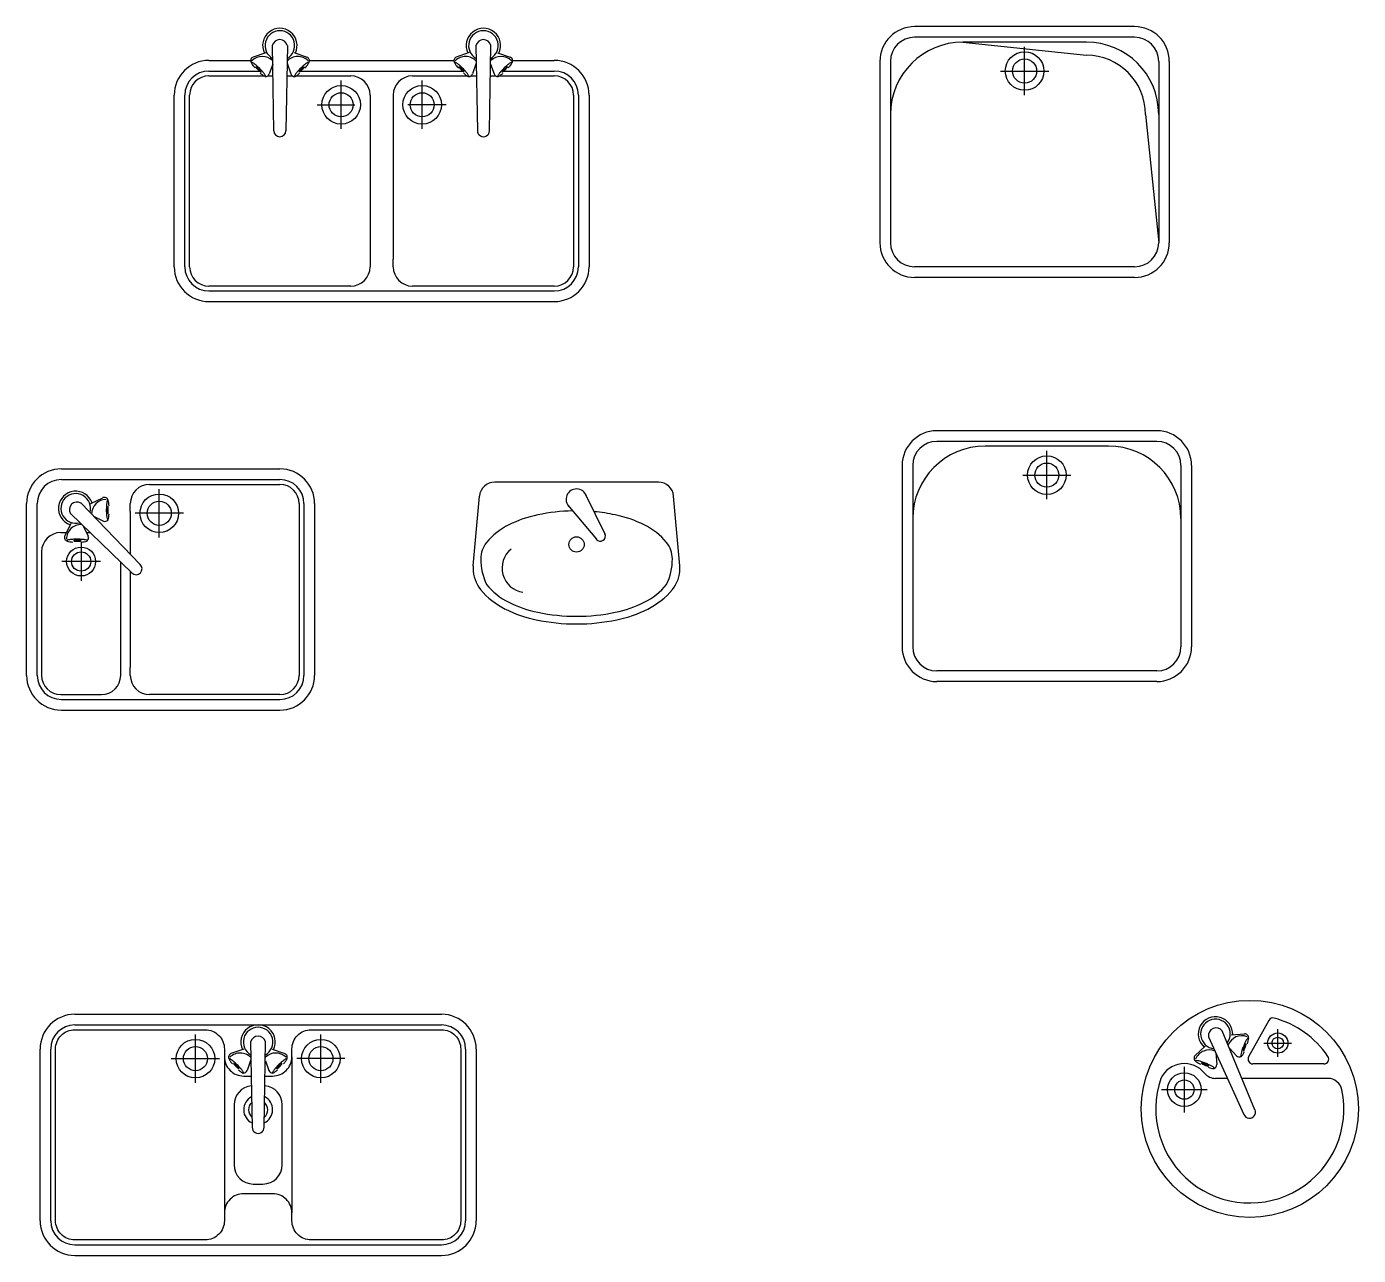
# Model space of a CAD drawing. Header units: centimetres. Extents: x 1964 to 2800, y 7671 to 8291.
# Drawn here: x 1964 to 2240.1, y 8029.5 to 8284.3 of the extents above; entities that cross this region are included whole.
import ezdxf

# ---------------------------------------------------------------- set-up
doc = ezdxf.new("R2010")
doc.units = ezdxf.units.CM
doc.header["$LTSCALE"] = 12.7

# ---------------------------------------------------------------- blocks, each defined once
blk = doc.blocks.new('Group-8')
for p, q in [((817.81, 2151.11), (783.88, 2151.11)), ((779.41, 2133.78), (780.71, 2148.22)), ((802.66, 2148.71), (806.71, 2140.41)), ((822.28, 2133.78), (820.97, 2148.22)), ((799.02, 2146.35), (804.95, 2139.26))]:
    blk.add_line(p, q)
blk.add_circle((800.84, 2138.19), 1.59)
for centre, radius, start, end in [((783.88, 2147.93), 3.18, 90, 174.8323), ((817.81, 2147.93), 3.18, 5.1677, 90), ((800.84, 2147.53), 2.17, 19.0583, 226.8683), ((797.8, 2120.23), 24.6, 101.7009, 116.5651), ((800.84, 2105.53), 39.62, 91.1753, 101.7009), ((800.84, 2105.53), 39.62, 78.2991, 84.7316), ((803.89, 2120.23), 24.6, 63.4349, 78.2991), ((793.17, 2129.48), 14.27, 116.5651, 140.3607), ((805.76, 2139.94), 1.06, 219.9158, 26.0108), ((808.51, 2129.48), 14.27, 39.6393, 63.4349), ((786.25, 2135.22), 5.28, 140.3607, 180), ((790.43, 2133.27), 5.04, 128.3592, 262.1529), ((815.43, 2135.22), 5.28, 0, 39.6393), ((793.18, 2135.17), 12.2, 179.7749, 205.7621), ((808.51, 2135.17), 12.2, 334.2379, 0.2251), ((786.25, 2133.23), 6.86, 175.3614, 180), ((786.25, 2133.23), 6.86, 180, 219.6393), ((815.43, 2133.23), 6.86, 320.3607, 360), ((815.43, 2133.23), 6.86, 0, 4.6386), ((793.17, 2138.97), 15.86, 219.6393, 243.4349), ((793.17, 2138.97), 14.27, 219.6393, 243.4349), ((808.51, 2138.97), 14.27, 296.5651, 320.3607), ((808.51, 2138.97), 15.86, 296.5651, 320.3607), ((797.8, 2148.21), 24.6, 243.4349, 258.2991), ((803.89, 2148.21), 24.6, 281.7009, 296.5651), ((797.8, 2148.21), 26.19, 243.4349, 258.2991), ((800.84, 2162.92), 39.62, 258.2991, 270), ((800.84, 2162.92), 39.62, 270, 281.7009), ((803.89, 2148.21), 26.19, 281.7009, 296.5651), ((800.84, 2162.92), 41.21, 258.2991, 270), ((800.84, 2162.92), 41.21, 270, 281.7009)]:
    blk.add_arc(centre, radius, start, end)
blk = doc.blocks.new('Group-19')
for p, q in [((696.84, 2040.77), (772.84, 2040.77)), ((696.84, 2038.57), (772.84, 2038.57)), ((721.84, 2026.57), (721.84, 2036.57)), ((733.28, 2035.04), (733.59, 2017.33)), ((736.09, 2017.34), (736.39, 2035.04)), ((747.84, 2026.57), (747.84, 2036.57)), ((689.64, 1997.97), (689.64, 2033.57)), ((691.84, 1997.97), (691.84, 2033.57)), ((727.84, 2031.97), (727.84, 1999.57)), ((731.89, 2033.54), (729.21, 2032.61)), ((737.76, 2033.52), (740.39, 2032.62)), ((741.84, 2031.97), (741.84, 1999.57)), ((777.84, 2033.57), (777.84, 1997.97)), ((780.04, 2033.57), (780.04, 1997.97)), ((716.84, 2031.57), (726.84, 2031.57)), ((728.83, 2031.55), (728.81, 2031.46)), ((728.92, 2031.56), (728.83, 2031.55)), ((729.79, 2030.58), (729.76, 2030.57)), ((729.76, 2030.57), (729.76, 2030.54)), ((730.83, 2029.48), (730.85, 2029.48)), ((730.85, 2029.48), (730.86, 2029.49)), ((730.85, 2029.48), (730.85, 2029.48)), ((730.86, 2029.49), (730.86, 2029.51)), ((733.35, 2031.37), (732.56, 2029.11)), ((736.33, 2031.15), (737.04, 2029.11)), ((738.74, 2029.49), (738.74, 2029.51)), ((738.75, 2029.48), (738.74, 2029.49)), ((738.74, 2029.49), (738.74, 2029.49)), ((738.77, 2029.48), (738.75, 2029.48)), ((739.8, 2030.58), (739.83, 2030.58)), ((739.83, 2030.58), (739.83, 2030.55)), ((740.67, 2031.57), (740.77, 2031.55)), ((740.77, 2031.55), (740.78, 2031.46)), ((752.84, 2031.57), (742.84, 2031.57)), ((731.68, 2028.59), (731.78, 2028.6)), ((731.78, 2028.6), (731.79, 2028.7)), ((737.82, 2028.6), (737.8, 2028.7)), ((737.91, 2028.59), (737.82, 2028.6)), ((729.84, 2021.97), (729.84, 2009.57)), ((739.84, 2009.57), (739.84, 2021.97)), ((733.84, 2005.57), (735.84, 2005.57)), ((696.84, 1992.97), (772.84, 1992.97)), ((696.84, 1990.77), (772.84, 1990.77))]:
    blk.add_line(p, q)
at = {"flags": 128}
blk.add_lwpolyline([(736.27, 2027.97), (737.84, 2027.97, 0.414214), (741.84, 2031.97), (741.84, 2033.57, -0.414214), (745.84, 2037.57), (772.84, 2037.57, -0.414214), (776.84, 2033.57), (776.84, 1997.97, -0.414214), (772.84, 1993.97), (745.84, 1993.97, -0.414214), (741.84, 1997.97), (741.84, 1999.57, 0.414214), (737.84, 2003.57), (731.84, 2003.57, 0.414214), (727.84, 1999.57), (727.84, 1997.97, -0.414214), (723.84, 1993.97), (696.84, 1993.97, -0.414214), (692.84, 1997.97), (692.84, 2033.57, -0.414214), (696.84, 2037.57), (723.84, 2037.57, -0.414214), (727.84, 2033.57), (727.84, 2031.97, 0.414214), (731.84, 2027.97), (733.41, 2027.97)], format="xyb", dxfattribs=at)
for centre, radius in [((721.84, 2031.57), 4), ((747.84, 2031.57), 4), ((721.84, 2031.57), 2.5), ((747.84, 2031.57), 2.5)]:
    blk.add_circle(centre, radius)
for centre, radius, start, end in [((696.84, 2033.57), 7.2, 90, 180), ((772.84, 2033.57), 7.2, 0, 90), ((696.84, 2033.57), 5, 90, 180), ((734.83, 2035.01), 3.57, 333.7328, 205.9338), ((734.83, 2035.01), 3.07, 299.6206, 240.7331), ((772.84, 2033.57), 5, 0, 90), ((734.83, 2034.65), 1.59, 13.753, 166.2752), ((729.52, 2031.86), 0.815, 112.6144, 210.1064), ((731.12, 2029.68), 3.06, 43.3159, 134.5391), ((738.48, 2029.68), 3.06, 45.4892, 134.3391), ((740.07, 2031.86), 0.815, 329.9219, 67.4139), ((731.52, 2032.78), 3.02, 206.0221, 216.9007), ((727.6, 2028.85), 3.02, 53.1276, 64.0062), ((735.07, 2035.44), 7.45, 216.9007, 221.6347), ((724.94, 2025.31), 7.45, 48.3936, 53.1276), ((730.91, 2031.18), 1.31, 208.8881, 218.1849), ((729.16, 2029.43), 1.31, 51.8434, 61.1402), ((732.44, 2032.38), 3.26, 218.1849, 222.1742), ((720.19, 2019.95), 14.61, 45.0141, 48.3936), ((727.96, 2027.9), 3.26, 47.854, 51.8434), ((734.79, 2034.51), 6.43, 222.1742, 225.0141), ((725.83, 2025.54), 6.43, 45.0141, 47.854), ((734.79, 2034.51), 6.43, 225.0141, 227.854), ((725.83, 2025.54), 6.43, 42.1742, 45.0141), ((732.66, 2032.16), 3.26, 227.854, 231.8434), ((720.19, 2019.95), 14.61, 41.6347, 45.0141), ((728.18, 2027.67), 3.26, 38.1849, 42.1742), ((731.46, 2030.63), 1.31, 231.8434, 241.1402), ((735.66, 2034.84), 7.45, 228.3936, 233.1276), ((729.71, 2028.88), 1.31, 28.8881, 38.1849), ((725.54, 2024.71), 7.45, 36.9007, 41.6347), ((744.06, 2024.72), 7.45, 138.3936, 143.1276), ((733.93, 2034.84), 7.45, 306.9007, 311.6347), ((749.41, 2019.96), 14.61, 135.0141, 138.3936), ((739.89, 2028.88), 1.31, 141.8434, 151.1402), ((738.14, 2030.63), 1.31, 298.8881, 308.1849), ((741.42, 2027.68), 3.26, 137.854, 141.8434), ((736.93, 2032.16), 3.26, 308.1849, 312.1742), ((743.77, 2025.55), 6.43, 135.0141, 137.854), ((749.41, 2019.96), 14.61, 131.6347, 135.0141), ((734.8, 2034.51), 6.43, 312.1742, 315.0141), ((743.77, 2025.55), 6.43, 132.1742, 135.0141), ((734.8, 2034.51), 6.43, 315.0141, 317.854), ((741.64, 2027.9), 3.26, 128.1849, 132.1742), ((737.15, 2032.38), 3.26, 317.854, 321.8434), ((740.44, 2029.43), 1.31, 118.8881, 128.1849), ((744.66, 2025.31), 7.45, 126.9007, 131.6347), ((738.69, 2031.18), 1.31, 321.8434, 331.1402), ((734.53, 2035.44), 7.45, 318.3936, 323.1276), ((742, 2028.86), 3.02, 116.0221, 126.9007), ((738.07, 2032.78), 3.02, 323.1276, 334.0062), ((733.01, 2031.3), 3.02, 233.1276, 244.0062), ((729.08, 2027.37), 3.02, 26.0221, 36.9007), ((731.79, 2029.41), 0.828, 266.2183, 338.7107), ((737.81, 2029.41), 0.828, 201.3176, 273.81), ((740.52, 2027.38), 3.02, 143.1276, 154.0062), ((736.59, 2031.3), 3.02, 296.0221, 306.9007), ((733.84, 2021.97), 4, 95.7344, 180), ((735.84, 2021.97), 4, 0, 84.3264), ((734.84, 2020.97), 3, 116.9465, 245.0509), ((734.84, 2020.97), 2, 132.0191, 229.9783), ((734.84, 2020.97), 3, 294.8642, 63.1418), ((734.84, 2020.97), 2, 309.8688, 48.1373), ((734.84, 2017.33), 1.25, 180.0896, 0.0896), ((733.84, 2009.57), 4, 180, 270), ((735.84, 2009.57), 4, 270, 0), ((696.84, 1997.97), 7.2, 180, 270), ((696.84, 1997.97), 5, 180, 270), ((772.84, 1997.97), 5, 270, 0), ((772.84, 1997.97), 7.2, 270, 0)]:
    blk.add_arc(centre, radius, start, end)
blk = doc.blocks.new('Group-20')
for p, q in [((694.04, 2153.85), (739.34, 2153.85)), ((694.04, 2151.65), (739.34, 2151.65)), ((712.34, 2150.65), (739.34, 2150.65)), ((714.34, 2139.65), (714.34, 2149.65)), ((686.84, 2111.05), (686.84, 2146.65)), ((689.04, 2111.05), (689.04, 2146.65)), ((710.41, 2134.05), (698.1, 2146.79)), ((700.15, 2146.68), (702.64, 2147.89)), ((703.59, 2147.36), (703.66, 2147.41)), ((703.66, 2147.41), (703.74, 2147.36)), ((703.67, 2146.04), (703.69, 2146.06)), ((703.69, 2146.06), (703.72, 2146.04)), ((708.34, 2146.65), (708.34, 2146.65)), ((708.34, 2145.05), (708.34, 2146.65)), ((743.34, 2146.65), (743.34, 2111.05)), ((744.34, 2146.65), (744.34, 2111.05)), ((746.54, 2146.65), (746.54, 2111.05)), ((695.98, 2142.54), (694.74, 2139.99)), ((695.91, 2144.59), (708.65, 2132.28)), ((700.81, 2143.99), (702.75, 2143.05)), ((703.66, 2143.24), (703.59, 2143.3)), ((703.74, 2143.3), (703.66, 2143.24)), ((703.69, 2144.52), (703.67, 2144.53)), ((703.69, 2144.52), (703.69, 2144.52)), ((703.7, 2144.52), (703.69, 2144.52)), ((703.72, 2144.53), (703.7, 2144.52)), ((708.34, 2145.05), (708.34, 2136.18)), ((719.34, 2144.65), (709.34, 2144.65)), ((693.94, 2140.65), (695.06, 2140.65)), ((698.54, 2142.04), (699.59, 2139.88)), ((699.22, 2140.65), (699.98, 2140.65)), ((695.28, 2139.04), (695.23, 2138.97)), ((695.23, 2138.97), (695.28, 2138.89)), ((696.59, 2138.96), (696.58, 2138.94)), ((696.58, 2138.94), (696.59, 2138.92)), ((698.11, 2138.94), (698.1, 2138.96)), ((698.1, 2138.92), (698.11, 2138.94)), ((698.11, 2138.94), (698.12, 2138.94)), ((698.12, 2138.94), (698.11, 2138.94)), ((698.14, 2138.65), (698.14, 2130.65)), ((699.39, 2138.97), (699.34, 2139.04)), ((699.34, 2138.89), (699.39, 2138.97)), ((689.94, 2136.65), (689.94, 2111.05)), ((702.14, 2134.65), (694.14, 2134.65)), ((706.34, 2111.05), (706.34, 2134.5)), ((708.34, 2132.57), (708.34, 2112.65)), ((708.34, 2111.05), (708.34, 2112.65)), ((693.94, 2107.05), (702.34, 2107.05)), ((739.34, 2107.05), (712.34, 2107.05)), ((694.04, 2106.05), (739.34, 2106.05)), ((694.04, 2103.85), (739.34, 2103.85))]:
    blk.add_line(p, q)
for centre, radius in [((714.34, 2144.65), 4), ((714.34, 2144.65), 2.5), ((698.14, 2134.65), 3), ((698.14, 2134.65), 2)]:
    blk.add_circle(centre, radius)
for centre, radius, start, end in [((694.04, 2146.65), 7.2, 90, 180), ((739.34, 2146.65), 7.2, 0, 90), ((694.04, 2146.65), 5, 90, 180), ((739.34, 2146.65), 5, 0, 90), ((697.02, 2145.66), 3.57, 18.7328, 250.9338), ((697.02, 2145.66), 3.07, 344.6206, 285.7331), ((702.95, 2147.14), 0.815, 14.9219, 112.4139), ((712.34, 2146.65), 4, 90, 180), ((739.34, 2146.65), 4, 0, 90), ((697.28, 2145.4), 1.59, 58.753, 211.2752), ((703.37, 2144.47), 3.06, 90.4892, 179.3391), ((717.97, 2145.33), 14.61, 176.6347, 180.0141), ((717.97, 2145.33), 14.61, 180.0141, 183.3936), ((710.82, 2145.75), 7.45, 171.9007, 176.6347), ((706.44, 2146.37), 3.02, 161.0221, 171.9007), ((710.03, 2145.29), 6.43, 177.1742, 180.0141), ((710.03, 2145.29), 6.43, 180.0141, 182.854), ((706.87, 2145.45), 3.26, 173.1849, 177.1742), ((704.93, 2145.68), 1.31, 163.8881, 173.1849), ((702.45, 2145.68), 1.31, 6.8434, 16.1402), ((700.89, 2146.37), 3.02, 8.1276, 19.0062), ((700.52, 2145.44), 3.26, 2.854, 6.8434), ((697.35, 2145.29), 6.43, 0.0141, 2.854), ((697.35, 2145.29), 6.43, 357.1742, 0.0141), ((696.5, 2145.75), 7.45, 3.3936, 8.1276), ((703.08, 2143.8), 0.828, 246.3176, 318.81), ((710.82, 2144.91), 7.45, 183.3936, 188.1276), ((706.44, 2144.28), 3.02, 188.1276, 199.0062), ((706.87, 2145.13), 3.26, 182.854, 186.8434), ((704.93, 2144.9), 1.31, 186.8434, 196.1402), ((702.46, 2144.9), 1.31, 343.8881, 353.1849), ((700.89, 2144.28), 3.02, 341.0221, 351.9007), ((700.52, 2145.13), 3.26, 353.1849, 357.1742), ((696.5, 2144.9), 7.45, 351.9007, 356.6347), ((693.94, 2136.65), 4, 90, 180), ((695.49, 2139.68), 0.815, 157.6144, 255.1064), ((698.16, 2139.27), 3.06, 88.3159, 179.5391), ((698.83, 2139.55), 0.828, 311.2183, 23.7107), ((696.26, 2136.19), 3.02, 98.1276, 109.0062), ((696.26, 2141.74), 3.02, 251.0221, 261.9007), ((696.89, 2131.81), 7.45, 93.3936, 98.1276), ((696.88, 2146.13), 7.45, 261.9007, 266.6347), ((697.31, 2124.66), 14.61, 90.0141, 93.3936), ((696.96, 2137.7), 1.31, 96.8434, 106.1402), ((696.96, 2140.18), 1.31, 253.8881, 263.1849), ((697.19, 2135.77), 3.26, 92.854, 96.8434), ((697.19, 2142.11), 3.26, 263.1849, 267.1742), ((697.35, 2132.6), 6.43, 90.0141, 92.854), ((697.35, 2145.28), 6.43, 267.1742, 270.0141), ((697.31, 2124.66), 14.61, 86.6347, 90.0141), ((697.35, 2132.6), 6.43, 87.1742, 90.0141), ((697.35, 2145.28), 6.43, 270.0141, 272.854), ((697.51, 2135.77), 3.26, 83.1849, 87.1742), ((697.5, 2142.11), 3.26, 272.854, 276.8434), ((697.74, 2137.7), 1.31, 73.8881, 83.1849), ((697.74, 2140.18), 1.31, 276.8434, 286.1402), ((697.73, 2146.13), 7.45, 273.2027, 278.1276), ((697.73, 2131.81), 7.45, 81.9007, 86.6347), ((698.36, 2136.19), 3.02, 71.0221, 81.9007), ((698.35, 2141.74), 3.02, 278.1276, 289.0062), ((709.53, 2133.17), 1.25, 225.0896, 45.0896), ((694.04, 2111.05), 7.2, 180, 270), ((694.04, 2111.05), 5, 180, 270), ((693.94, 2111.05), 4, 180, 270), ((702.34, 2111.05), 4, 270, 0), ((712.34, 2111.05), 4, 180, 270), ((739.34, 2111.05), 4, 270, 0), ((739.34, 2111.05), 7.2, 270, 0), ((739.34, 2111.05), 5, 270, 0)]:
    blk.add_arc(centre, radius, start, end)
blk = doc.blocks.new('Group-25')
for p, q in [((944.34, 2039.49), (940.18, 2031.95)), ((946.21, 2031.95), (946.21, 2037.65)), ((931.87, 2036.1), (939.2, 2019.98)), ((941.49, 2020.97), (934.72, 2037.34)), ((936.58, 2036.48), (939.35, 2036.7)), ((940.03, 2035.85), (940.12, 2035.88)), ((940.12, 2035.88), (940.17, 2035.8)), ((943.36, 2034.8), (949.06, 2034.8)), ((931.19, 2034.16), (929.1, 2032.25)), ((933.39, 2032.76), (933.57, 2030.37)), ((936.21, 2033.74), (937.67, 2032.15)), ((938.59, 2032), (938.54, 2032.08)), ((938.68, 2032.02), (938.59, 2032)), ((939.08, 2033.18), (939.07, 2033.2)), ((939.09, 2033.17), (939.08, 2033.18)), ((939.11, 2033.18), (939.09, 2033.18)), ((939.09, 2033.18), (939.09, 2033.17)), ((939.62, 2034.6), (939.65, 2034.61)), ((939.65, 2034.61), (939.67, 2034.58)), ((926.85, 2020.4), (926.85, 2029.9)), ((929.25, 2031.17), (929.17, 2031.12)), ((929.17, 2031.12), (929.2, 2031.03)), ((930.44, 2030.61), (930.42, 2030.6)), ((930.42, 2030.6), (930.43, 2030.57)), ((931.83, 2030.02), (931.85, 2030.03)), ((931.85, 2030.04), (931.85, 2030.06)), ((931.85, 2030.03), (931.85, 2030.04)), ((931.85, 2030.03), (931.85, 2030.03)), ((932.97, 2029.54), (933.05, 2029.59)), ((933.05, 2029.59), (933.03, 2029.68)), ((955.77, 2030.47), (941.05, 2030.47)), ((935.79, 2027.47), (933.34, 2027.47)), ((956.59, 2027.47), (938.8, 2027.47)), ((922.1, 2025.15), (931.6, 2025.15))]:
    blk.add_line(p, q)
for centre, radius in [((940.42, 2021.14), 22.5), ((946.21, 2034.8), 2.1), ((946.21, 2034.8), 1.2), ((926.85, 2025.15), 3.5), ((926.85, 2025.15), 2)]:
    blk.add_circle(centre, radius)
for centre, radius, start, end in [((933.3, 2036.68), 3.57, 357.2045, 229.4055), ((933.3, 2036.68), 3.07, 323.0923, 264.2048), ((933.44, 2036.35), 1.59, 37.2247, 189.7469), ((945.22, 2039.01), 1, 74.9926, 151.0823), ((940.42, 2021.14), 19.5, 33.9506, 74.9926), ((938.77, 2033.25), 3.06, 68.9609, 157.8108), ((952.67, 2028.69), 14.61, 155.1064, 158.4858), ((939.36, 2035.89), 0.815, 353.3936, 90.8856), ((946.17, 2031.7), 7.45, 150.3724, 155.1064), ((942.32, 2033.89), 3.02, 139.4938, 150.3724), ((932.85, 2036.96), 7.45, 341.8652, 346.5993), ((937.16, 2035.93), 3.02, 346.5993, 357.4778), ((929.68, 2031.68), 0.815, 136.086, 233.5781), ((932.02, 2030.32), 3.06, 66.7876, 158.0108), ((938.26, 2032.73), 0.828, 224.7892, 297.2817), ((941.55, 2031.95), 3.02, 166.5993, 177.4778), ((945.86, 2030.92), 7.45, 161.8652, 166.5993), ((936.39, 2033.98), 3.02, 319.4938, 330.3724), ((952.67, 2028.69), 14.61, 158.4858, 161.8652), ((932.54, 2036.17), 7.45, 330.3724, 335.1064), ((940.38, 2033.08), 1.31, 165.3151, 174.6119), ((942.26, 2032.58), 3.26, 161.3257, 165.3151), ((938.07, 2033.98), 1.31, 322.3598, 331.6566), ((945.27, 2031.57), 6.43, 158.4858, 161.3257), ((936.36, 2034.91), 3.26, 331.6566, 335.6459), ((945.27, 2031.57), 6.43, 155.6459, 158.4858), ((933.47, 2036.22), 6.43, 335.6459, 338.4858), ((942.38, 2032.87), 3.26, 151.6566, 155.6459), ((933.47, 2036.22), 6.43, 338.4858, 341.3257), ((940.66, 2033.8), 1.31, 142.3598, 151.6566), ((936.47, 2035.2), 3.26, 341.3257, 345.3151), ((938.36, 2034.71), 1.31, 345.3151, 354.6119), ((941.05, 2031.47), 1, 151.0823, 270), ((955.77, 2031.47), 1, 270, 33.9506), ((926.85, 2025.15), 5.4, 39.357, 154.4826), ((931.15, 2033.32), 3.02, 229.4938, 240.3724), ((929.12, 2028.16), 3.02, 76.5993, 87.4778), ((933.34, 2037.17), 7.45, 240.3724, 245.1064), ((928.09, 2023.85), 7.45, 71.8652, 76.5993), ((925.86, 2017.04), 14.61, 68.4858, 71.8652), ((931.23, 2031.61), 1.31, 232.3598, 241.6566), ((930.32, 2029.31), 1.31, 75.3151, 84.6119), ((932.15, 2033.32), 3.26, 241.6566, 245.6459), ((929.83, 2027.42), 3.26, 71.3257, 75.3151), ((933.46, 2036.21), 6.43, 245.6459, 248.4858), ((928.81, 2024.41), 6.43, 68.4858, 71.3257), ((933.46, 2036.21), 6.43, 248.4858, 251.3257), ((928.81, 2024.41), 6.43, 65.6459, 68.4858), ((925.86, 2017.04), 14.61, 65.1064, 68.4858), ((932.45, 2033.21), 3.26, 251.3257, 255.3151), ((930.12, 2027.31), 3.26, 61.6566, 65.6459), ((931.95, 2031.32), 1.31, 255.3151, 264.6119), ((931.04, 2029.02), 1.31, 52.3598, 61.6566), ((934.13, 2036.86), 7.45, 251.8652, 256.5993), ((928.88, 2023.54), 7.45, 60.3724, 65.1064), ((933.1, 2032.55), 3.02, 256.5993, 267.4778), ((931.07, 2027.39), 3.02, 49.4938, 60.3724), ((932.74, 2030.34), 0.828, 289.69, 2.1824), ((940.42, 2021.14), 19.5, 161.052, 11.6499), ((933.34, 2030.47), 3, 219.357, 270), ((956.59, 2024.47), 3, 11.6499, 90), ((940.35, 2020.47), 1.25, 203.5612, 23.5612)]:
    blk.add_arc(centre, radius, start, end)
blk = doc.blocks.new('Group-26')
for p, q in [((921.14, 2161.77), (875.54, 2161.77)), ((921.14, 2159.57), (875.54, 2159.57)), ((911.14, 2158.57), (885.54, 2158.57)), ((898.34, 2147.57), (898.34, 2157.57)), ((868.34, 2154.57), (868.34, 2116.97)), ((870.54, 2154.57), (870.54, 2116.97)), ((926.14, 2154.57), (926.14, 2116.97)), ((928.34, 2154.57), (928.34, 2116.97)), ((893.34, 2152.57), (903.34, 2152.57)), ((921.14, 2111.97), (875.54, 2111.97)), ((921.14, 2109.77), (875.54, 2109.77))]:
    blk.add_line(p, q)
for radius in [4, 2.5]:
    blk.add_circle((898.34, 2152.57), radius)
for centre, radius, start, end in [((875.54, 2154.57), 7.2, 90, 180), ((921.14, 2154.57), 7.2, 0, 90), ((875.54, 2154.57), 5, 90, 180), ((921.14, 2154.57), 5, 0, 90), ((885.54, 2143.57), 15, 90, 180), ((911.14, 2143.57), 15, 0, 90), ((875.54, 2116.97), 7.2, 180, 270), ((875.54, 2116.97), 5, 180, 270), ((921.14, 2116.97), 7.2, 270, 0), ((921.14, 2116.97), 5, 270, 0)]:
    blk.add_arc(centre, radius, start, end)
blk = doc.blocks.new('Group-27')
for p, q in [((916.53, 2245.56), (870.93, 2245.56)), ((916.53, 2243.36), (870.93, 2243.36)), ((906.53, 2242.36), (880.93, 2242.36)), ((880.93, 2242.36), (906.53, 2239.62)), ((893.73, 2231.36), (893.73, 2241.36)), ((863.73, 2238.36), (863.73, 2200.76)), ((865.93, 2238.36), (865.93, 2200.76)), ((888.73, 2236.36), (898.73, 2236.36)), ((921.53, 2238.36), (921.53, 2200.76)), ((923.73, 2238.36), (923.73, 2200.76)), ((918.78, 2227.36), (921.53, 2200.76)), ((916.53, 2195.76), (870.93, 2195.76)), ((916.53, 2193.56), (870.93, 2193.56))]:
    blk.add_line(p, q)
for radius in [4, 2.5]:
    blk.add_circle((893.73, 2236.36), radius)
for centre, radius, start, end in [((870.93, 2238.36), 7.2, 90, 180), ((916.53, 2238.36), 7.2, 0, 90), ((870.93, 2238.36), 5, 90, 180), ((880.93, 2227.36), 15, 90, 180), ((906.53, 2227.36), 15, 0, 90), ((916.53, 2238.36), 5, 0, 90), ((906.53, 2227.36), 12.26, 0, 90), ((870.93, 2200.76), 7.2, 180, 270), ((870.93, 2200.76), 5, 180, 270), ((916.53, 2200.76), 5, 270, 0), ((916.53, 2200.76), 7.2, 270, 0)]:
    blk.add_arc(centre, radius, start, end)
blk = doc.blocks.new('Group-28')
for p, q in [((736.41, 2240.16), (733.79, 2239.26)), ((738.09, 2223.98), (737.78, 2241.68)), ((740.89, 2241.68), (740.58, 2223.97)), ((742.28, 2240.18), (744.96, 2239.26)), ((778.6, 2240.18), (775.92, 2239.26)), ((779.99, 2241.68), (780.3, 2223.97)), ((782.8, 2223.98), (783.11, 2241.68)), ((784.47, 2240.16), (787.1, 2239.26)), ((724.64, 2238.56), (733.29, 2238.56)), ((724.64, 2236.36), (735.08, 2236.36)), ((733.41, 2238.19), (733.39, 2238.1)), ((733.5, 2238.21), (733.41, 2238.19)), ((734.34, 2237.22), (734.34, 2237.19)), ((734.37, 2237.22), (734.34, 2237.22)), ((737.85, 2237.79), (737.14, 2235.75)), ((740.83, 2238.02), (741.61, 2235.75)), ((743.67, 2236.36), (777.21, 2236.36)), ((744.38, 2237.22), (744.41, 2237.22)), ((744.41, 2237.22), (744.41, 2237.19)), ((745.25, 2238.21), (745.34, 2238.19)), ((745.34, 2238.19), (745.36, 2238.1)), ((745.46, 2238.56), (775.42, 2238.56)), ((775.54, 2238.19), (775.52, 2238.1)), ((775.63, 2238.21), (775.54, 2238.19)), ((776.47, 2237.22), (776.47, 2237.19)), ((776.5, 2237.22), (776.47, 2237.22)), ((780.06, 2238.02), (779.27, 2235.75)), ((783.04, 2237.79), (783.75, 2235.75)), ((785.79, 2236.36), (796.24, 2236.36)), ((786.51, 2237.22), (786.54, 2237.22)), ((786.54, 2237.22), (786.55, 2237.19)), ((787.38, 2238.21), (787.48, 2238.19)), ((787.48, 2238.19), (787.49, 2238.1)), ((787.6, 2238.56), (796.24, 2238.56)), ((724.64, 2235.36), (736.02, 2235.36)), ((735.4, 2236.12), (735.43, 2236.13)), ((735.43, 2236.13), (735.43, 2236.16)), ((735.43, 2236.13), (735.43, 2236.13)), ((735.43, 2236.13), (735.43, 2236.13)), ((736.26, 2235.23), (736.35, 2235.25)), ((736.35, 2235.25), (736.37, 2235.34)), ((736.82, 2235.36), (737.89, 2235.36)), ((740.78, 2235.36), (741.93, 2235.36)), ((742.4, 2235.25), (742.38, 2235.34)), ((742.49, 2235.23), (742.4, 2235.25)), ((742.73, 2235.36), (754.04, 2235.36)), ((743.32, 2236.13), (743.31, 2236.15)), ((743.35, 2236.12), (743.32, 2236.13)), ((743.32, 2236.13), (743.32, 2236.13)), ((743.32, 2236.13), (743.32, 2236.13)), ((752.04, 2224.36), (752.04, 2234.36)), ((766.84, 2235.36), (778.16, 2235.36)), ((768.84, 2224.36), (768.84, 2234.36)), ((777.54, 2236.12), (777.56, 2236.13)), ((777.56, 2236.13), (777.56, 2236.13)), ((777.56, 2236.13), (777.57, 2236.13)), ((777.57, 2236.13), (777.57, 2236.15)), ((778.39, 2235.23), (778.49, 2235.25)), ((778.49, 2235.25), (778.5, 2235.34)), ((778.95, 2235.36), (780.1, 2235.36)), ((783, 2235.36), (784.07, 2235.36)), ((784.51, 2235.36), (784.53, 2235.36)), ((784.53, 2235.25), (784.52, 2235.34)), ((784.62, 2235.23), (784.53, 2235.25)), ((784.86, 2235.36), (796.24, 2235.36)), ((785.45, 2236.13), (785.45, 2236.16)), ((785.45, 2236.13), (785.45, 2236.13)), ((785.46, 2236.13), (785.45, 2236.13)), ((785.48, 2236.12), (785.46, 2236.13)), ((717.44, 2195.76), (717.44, 2231.36)), ((719.64, 2195.76), (719.64, 2231.36)), ((720.64, 2195.76), (720.64, 2231.36)), ((758.04, 2231.36), (758.04, 2197.36)), ((762.84, 2231.36), (762.84, 2197.36)), ((800.24, 2231.36), (800.24, 2195.76)), ((801.24, 2231.36), (801.24, 2195.76)), ((803.44, 2231.36), (803.44, 2195.76)), ((747.04, 2229.36), (754.89, 2229.36)), ((773.84, 2229.36), (765.85, 2229.36)), ((758.04, 2197.36), (758.04, 2195.76)), ((762.84, 2195.76), (762.84, 2197.36)), ((754.04, 2191.76), (724.64, 2191.76)), ((724.64, 2190.76), (796.24, 2190.76)), ((796.24, 2191.76), (766.84, 2191.76)), ((724.64, 2188.56), (796.24, 2188.56))]:
    blk.add_line(p, q)
for centre, radius in [((752.04, 2229.36), 4), ((752.04, 2229.36), 2.5), ((768.84, 2229.36), 4), ((768.84, 2229.36), 2.5)]:
    blk.add_circle(centre, radius)
for centre, radius, start, end in [((739.34, 2241.65), 3.57, 334.0662, 206.2672), ((739.34, 2241.65), 3.07, 299.2669, 240.3794), ((781.54, 2241.65), 3.57, 333.7328, 205.9338), ((781.54, 2241.65), 3.07, 299.6206, 240.7331), ((739.33, 2241.26), 1.61, 15.0584, 164.9134), ((781.55, 2241.26), 1.61, 15.0866, 164.9416), ((734.1, 2238.51), 0.815, 112.5861, 210.0781), ((735.69, 2236.32), 3.06, 45.6609, 134.5108), ((743.05, 2236.32), 3.06, 45.4609, 136.6841), ((744.65, 2238.5), 0.815, 329.8936, 67.3856), ((776.23, 2238.5), 0.815, 112.6144, 210.1064), ((777.83, 2236.32), 3.06, 43.3159, 134.5391), ((785.19, 2236.32), 3.06, 45.4892, 134.3391), ((786.78, 2238.51), 0.815, 329.9219, 67.4139), ((724.64, 2231.36), 7.2, 90, 180), ((724.64, 2231.36), 5, 90, 180), ((736.1, 2239.42), 3.02, 205.9938, 216.8724), ((732.18, 2235.5), 3.02, 53.0993, 63.9779), ((739.65, 2242.08), 7.45, 216.8724, 222.8543), ((729.52, 2231.96), 7.45, 48.3653, 53.0993), ((735.49, 2237.82), 1.31, 208.8598, 218.1566), ((733.74, 2236.07), 1.31, 51.8151, 61.1119), ((737.02, 2239.03), 3.26, 218.1566, 222.146), ((724.76, 2226.6), 14.61, 44.9859, 48.3653), ((732.53, 2234.54), 3.26, 47.8258, 51.8151), ((739.37, 2241.16), 6.43, 222.146, 224.9859), ((730.4, 2232.19), 6.43, 44.9859, 47.8258), ((739.37, 2241.16), 6.43, 224.9859, 227.8258), ((730.4, 2232.19), 6.43, 42.146, 44.9859), ((737.24, 2238.8), 3.26, 227.8258, 231.8151), ((724.76, 2226.6), 14.61, 41.6064, 44.9859), ((732.75, 2234.32), 3.26, 38.1566, 42.146), ((734.29, 2235.52), 1.31, 28.8598, 38.1566), ((730.11, 2231.36), 7.45, 36.8724, 41.6064), ((748.63, 2231.36), 7.45, 138.3653, 143.0993), ((753.99, 2226.6), 14.61, 134.9859, 138.3653), ((744.46, 2235.52), 1.31, 141.8151, 151.1119), ((745.99, 2234.32), 3.26, 137.8258, 141.8151), ((741.51, 2238.8), 3.26, 308.1566, 312.146), ((748.35, 2232.19), 6.43, 134.9859, 137.8258), ((753.99, 2226.6), 14.61, 131.6064, 134.9859), ((739.38, 2241.16), 6.43, 312.146, 314.9859), ((748.35, 2232.19), 6.43, 132.146, 134.9859), ((739.38, 2241.16), 6.43, 314.9859, 317.8258), ((746.22, 2234.54), 3.26, 128.1566, 132.146), ((741.73, 2239.03), 3.26, 317.8258, 321.8151), ((745.01, 2236.07), 1.31, 118.8598, 128.1566), ((749.23, 2231.95), 7.45, 126.8724, 131.6064), ((743.26, 2237.82), 1.31, 321.8151, 331.1119), ((739.11, 2242.08), 7.45, 316.1665, 323.0993), ((746.57, 2235.5), 3.02, 115.9938, 126.8724), ((742.65, 2239.42), 3.02, 323.0993, 333.9779), ((778.23, 2239.42), 3.02, 206.0221, 216.9007), ((774.31, 2235.5), 3.02, 53.1276, 64.0062), ((781.78, 2242.08), 7.45, 216.9007, 223.8335), ((771.65, 2231.95), 7.45, 48.3936, 53.1276), ((777.62, 2237.82), 1.31, 208.8881, 218.1849), ((775.87, 2236.07), 1.31, 51.8434, 61.1402), ((779.15, 2239.03), 3.26, 218.1849, 222.1742), ((766.9, 2226.6), 14.61, 45.0141, 48.3936), ((774.67, 2234.54), 3.26, 47.854, 51.8434), ((781.5, 2241.16), 6.43, 222.1742, 225.0141), ((772.54, 2232.19), 6.43, 45.0141, 47.854), ((781.5, 2241.16), 6.43, 225.0141, 227.854), ((772.54, 2232.19), 6.43, 42.1742, 45.0141), ((779.37, 2238.8), 3.26, 227.854, 231.8434), ((766.9, 2226.6), 14.61, 41.6347, 45.0141), ((774.89, 2234.32), 3.26, 38.1849, 42.1742), ((776.42, 2235.52), 1.31, 28.8881, 38.1849), ((772.25, 2231.36), 7.45, 36.9007, 41.6347), ((790.77, 2231.36), 7.45, 138.3936, 143.1276), ((796.12, 2226.6), 14.61, 135.0141, 138.3936), ((786.6, 2235.52), 1.31, 141.8434, 151.1402), ((788.13, 2234.32), 3.26, 137.854, 141.8434), ((783.64, 2238.8), 3.26, 308.1849, 312.1742), ((790.48, 2232.19), 6.43, 135.0141, 137.854), ((796.12, 2226.6), 14.61, 131.6347, 135.0141), ((781.51, 2241.16), 6.43, 312.1742, 315.0141), ((790.48, 2232.19), 6.43, 132.1742, 135.0141), ((781.51, 2241.16), 6.43, 315.0141, 317.854), ((788.35, 2234.54), 3.26, 128.1849, 132.1742), ((783.86, 2239.03), 3.26, 317.854, 321.8434), ((787.15, 2236.07), 1.31, 118.8881, 128.1849), ((791.37, 2231.96), 7.45, 126.9007, 131.6347), ((785.4, 2237.82), 1.31, 321.8434, 331.1402), ((781.24, 2242.08), 7.45, 317.1457, 323.1276), ((788.71, 2235.5), 3.02, 116.0221, 126.9007), ((784.78, 2239.42), 3.02, 323.1276, 334.0062), ((796.24, 2231.36), 7.2, 0, 90), ((796.24, 2231.36), 5, 0, 90), ((724.64, 2231.36), 4, 90, 180), ((736.04, 2237.27), 1.31, 231.8151, 241.1119), ((740.24, 2241.48), 7.45, 228.3653, 233.0993), ((737.58, 2237.94), 3.02, 233.0993, 243.9779), ((733.66, 2234.02), 3.02, 25.9938, 36.8724), ((736.37, 2236.05), 0.828, 266.19, 338.6824), ((742.38, 2236.05), 0.828, 201.2893, 273.7817), ((745.09, 2234.01), 3.02, 143.0993, 153.9779), ((741.17, 2237.94), 3.02, 295.9938, 306.8724), ((738.51, 2241.49), 7.45, 306.8724, 311.6064), ((742.71, 2237.27), 1.31, 298.8598, 308.1566), ((754.04, 2231.36), 4, 0, 90), ((766.84, 2231.36), 4, 90, 180), ((778.17, 2237.27), 1.31, 231.8434, 241.1402), ((782.37, 2241.49), 7.45, 228.3936, 233.1276), ((779.72, 2237.94), 3.02, 233.1276, 244.0062), ((775.79, 2234.01), 3.02, 26.0221, 36.9007), ((778.5, 2236.05), 0.828, 266.2183, 338.7107), ((784.52, 2236.05), 0.828, 201.3176, 273.81), ((787.23, 2234.02), 3.02, 143.1276, 154.0062), ((783.3, 2237.94), 3.02, 296.0221, 306.9007), ((780.64, 2241.48), 7.45, 306.9007, 311.6347), ((784.85, 2237.27), 1.31, 298.8881, 308.1849), ((796.24, 2231.36), 4, 0, 90), ((739.33, 2223.98), 1.25, 179.9104, 359.9104), ((781.55, 2223.98), 1.25, 180.0896, 0.0896), ((724.64, 2195.76), 7.2, 180, 270), ((724.64, 2195.76), 5, 180, 270), ((724.64, 2195.76), 4, 180, 270), ((754.04, 2195.76), 4, 270, 0), ((766.84, 2195.76), 4, 180, 270), ((796.24, 2195.76), 7.2, 270, 0), ((796.24, 2195.76), 5, 270, 0), ((796.24, 2195.76), 4, 270, 0)]:
    blk.add_arc(centre, radius, start, end)

msp = doc.modelspace()

# ---------------------------------------------------------------- block references
for name in ['Group-28', 'Group-27', 'Group-26', 'Group-20', 'Group-8', 'Group-25', 'Group-19']:
    msp.add_blockref(name, (1277.16, 6038.7))

doc.saveas('drawing.dxf')
